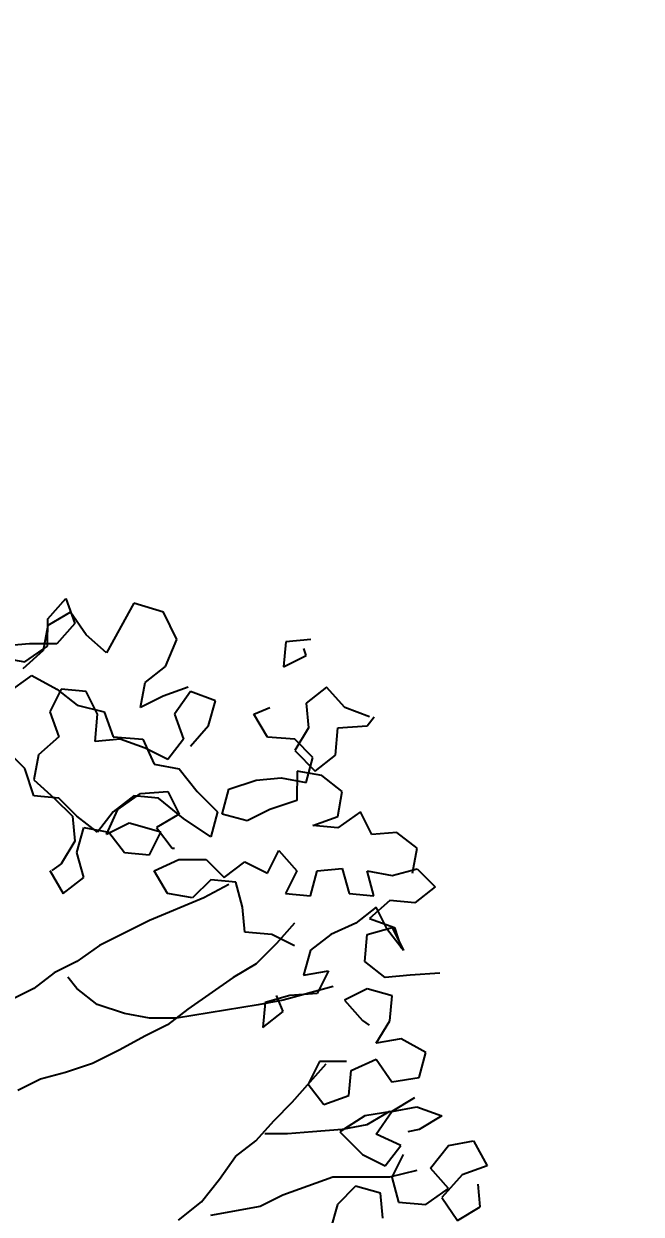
# Model space of a CAD drawing. Header units: millimetres. Extents: x 684983 to 685377, y 990360 to 990509.
# Drawn here: x 685041.387 to 685041.78, y 990418.24 to 990418.996 of the extents above; entities that cross this region are included whole.
import ezdxf

# ---------------------------------------------------------------- set-up
doc = ezdxf.new("R2010")
doc.units = ezdxf.units.MM
doc.layers.add('GRID LEVELS', color=7, linetype='Continuous', lineweight=13)
doc.layers.add('TEAK', color=7, linetype='Continuous')
doc.styles.get("Standard").update_dxf_attribs({"font": 'RomanS'})

# ---------------------------------------------------------------- blocks, each defined once
blk = doc.blocks.new('A$C25655A80')
at = {"color": 62}
for p, q in [((0.51983, 1.84715), (0.52753, 1.85579)), ((0.52753, 1.85579), (0.53137, 1.84521)), ((0.55637, 1.85384), (0.54481, 1.8327)), ((0.56886, 1.84999), (0.55637, 1.85384)), ((0.51982, 1.83561), (0.51983, 1.84715)), ((0.52945, 1.85002), (0.51983, 1.84426)), ((0.53617, 1.8404), (0.52945, 1.85002)), ((0.57462, 1.83844), (0.56886, 1.84999)), ((0.51983, 1.84426), (0.5179, 1.83369)), ((0.53137, 1.84521), (0.52367, 1.83657)), ((0.51213, 1.83658), (0.5006, 1.83563)), ((0.52367, 1.83657), (0.51213, 1.83658)), ((0.54481, 1.8327), (0.53617, 1.8404)), ((0.5698, 1.82691), (0.57462, 1.83844)), ((0.62076, 1.83744), (0.61979, 1.82687)), ((0.63134, 1.83839), (0.62076, 1.83744)), ((0.5179, 1.83369), (0.50924, 1.82601)), ((0.5102, 1.82889), (0.51982, 1.83561)), ((0.61979, 1.82687), (0.62941, 1.83167)), ((0.62941, 1.83167), (0.62845, 1.83455)), ((0.49963, 1.83082), (0.5102, 1.82889)), ((0.56114, 1.82019), (0.5698, 1.82691)), ((0.5025, 1.81544), (0.51308, 1.82312)), ((0.51308, 1.82312), (0.52365, 1.81734)), ((0.52557, 1.81734), (0.52076, 1.80773)), ((0.52365, 1.81734), (0.5323, 1.81061)), ((0.53615, 1.81637), (0.52557, 1.81734)), ((0.54094, 1.80675), (0.53615, 1.81637)), ((0.55921, 1.80962), (0.56114, 1.82019)), ((0.57941, 1.81825), (0.56883, 1.81442)), ((0.58037, 1.81633), (0.57363, 1.80672)), ((0.59094, 1.81247), (0.58037, 1.81633)), ((0.63805, 1.8182), (0.62939, 1.81148)), ((0.64573, 1.80954), (0.63805, 1.8182)), ((0.56883, 1.81442), (0.55921, 1.80962)), ((0.58804, 1.8019), (0.59094, 1.81247)), ((0.62939, 1.81148), (0.63034, 1.8009)), ((0.52076, 1.80773), (0.52459, 1.79715)), ((0.5323, 1.81061), (0.54383, 1.80771)), ((0.53997, 1.79522), (0.54094, 1.80675)), ((0.54383, 1.80771), (0.54766, 1.79713)), ((0.57363, 1.80672), (0.57746, 1.79614)), ((0.60727, 1.80669), (0.61401, 1.80957)), ((0.61303, 1.79707), (0.60727, 1.80669)), ((0.6563, 1.80569), (0.64573, 1.80954)), ((0.58035, 1.79326), (0.58804, 1.8019)), ((0.64284, 1.80089), (0.65533, 1.80184)), ((0.65533, 1.80184), (0.65822, 1.80568)), ((0.52459, 1.79715), (0.51593, 1.78947)), ((0.55055, 1.79617), (0.53997, 1.79522)), ((0.54766, 1.79713), (0.56016, 1.79616)), ((0.56112, 1.79231), (0.55055, 1.79617)), ((0.56016, 1.79616), (0.56496, 1.78558)), ((0.57746, 1.79614), (0.57073, 1.7875)), ((0.62457, 1.7961), (0.61303, 1.79707)), ((0.63034, 1.8009), (0.62456, 1.7913)), ((0.63225, 1.7884), (0.62457, 1.7961)), ((0.64187, 1.78936), (0.64284, 1.80089)), ((0.51016, 1.78371), (0.50248, 1.79141)), ((0.57073, 1.7875), (0.56112, 1.79231)), ((0.62456, 1.7913), (0.63321, 1.78264)), ((0.51593, 1.78947), (0.514, 1.7789)), ((0.62936, 1.77783), (0.63225, 1.7884)), ((0.63321, 1.78264), (0.64187, 1.78936)), ((0.514, 1.77217), (0.51016, 1.78371)), ((0.56496, 1.78558), (0.57553, 1.78365)), ((0.57553, 1.78365), (0.58321, 1.77403)), ((0.62552, 1.78264), (0.62551, 1.77015)), ((0.63609, 1.78071), (0.62552, 1.78264)), ((0.514, 1.7789), (0.52265, 1.7712)), ((0.59667, 1.77498), (0.60821, 1.77881)), ((0.60821, 1.77881), (0.61879, 1.77976)), ((0.61879, 1.77976), (0.62936, 1.77783)), ((0.64473, 1.77397), (0.63609, 1.78071)), ((0.52457, 1.7712), (0.514, 1.77217)), ((0.52265, 1.7712), (0.53033, 1.7635)), ((0.53225, 1.7635), (0.52457, 1.7712)), ((0.55629, 1.77213), (0.54764, 1.76541)), ((0.54956, 1.76637), (0.55918, 1.77309)), ((0.56687, 1.77116), (0.55629, 1.77213)), ((0.55918, 1.77309), (0.57071, 1.77404)), ((0.57743, 1.7625), (0.56687, 1.77116)), ((0.57071, 1.77404), (0.57551, 1.76442)), ((0.58321, 1.77403), (0.59186, 1.76537)), ((0.59378, 1.76441), (0.59667, 1.77498)), ((0.6428, 1.7634), (0.64473, 1.77397)), ((0.54474, 1.7558), (0.54956, 1.76637)), ((0.61397, 1.76631), (0.60435, 1.76151)), ((0.62551, 1.77015), (0.61397, 1.76631)), ((0.53033, 1.7635), (0.53128, 1.75293)), ((0.5409, 1.75676), (0.53225, 1.7635)), ((0.54764, 1.76541), (0.5409, 1.75676)), ((0.55436, 1.7606), (0.54474, 1.7558)), ((0.56781, 1.75674), (0.55436, 1.7606)), ((0.57551, 1.76442), (0.56589, 1.75866)), ((0.58896, 1.7548), (0.57743, 1.7625)), ((0.59186, 1.76537), (0.58896, 1.7548)), ((0.60435, 1.76151), (0.59378, 1.76441)), ((0.63222, 1.75957), (0.6428, 1.7634)), ((0.65242, 1.76531), (0.6428, 1.75859)), ((0.65722, 1.7557), (0.65242, 1.76531)), ((0.53224, 1.74812), (0.53513, 1.75869)), ((0.53513, 1.75869), (0.5457, 1.75676)), ((0.5457, 1.75676), (0.55243, 1.7481)), ((0.563, 1.74713), (0.56781, 1.75674)), ((0.56589, 1.75866), (0.57262, 1.75001)), ((0.6428, 1.75859), (0.63222, 1.75957)), ((0.66779, 1.75665), (0.65722, 1.7557)), ((0.67644, 1.74991), (0.66779, 1.75665)), ((0.53128, 1.75293), (0.52551, 1.74332)), ((0.53511, 1.73754), (0.53224, 1.74812)), ((0.55243, 1.7481), (0.563, 1.74713)), ((0.57262, 1.75001), (0.57358, 1.75001)), ((0.61298, 1.7394), (0.6178, 1.749)), ((0.6178, 1.749), (0.62548, 1.74035)), ((0.6745, 1.73934), (0.67644, 1.74991)), ((0.5207, 1.74044), (0.52646, 1.73082)), ((0.52551, 1.74332), (0.52166, 1.74044)), ((0.56492, 1.7404), (0.57549, 1.7452)), ((0.57068, 1.73078), (0.56492, 1.7404)), ((0.57549, 1.7452), (0.58703, 1.74519)), ((0.58703, 1.74519), (0.59471, 1.73749)), ((0.59471, 1.73749), (0.60337, 1.74421)), ((0.60337, 1.74421), (0.61298, 1.7394)), ((0.63413, 1.74034), (0.6447, 1.74129)), ((0.6447, 1.74129), (0.64758, 1.73071)), ((0.66585, 1.73839), (0.67643, 1.74126)), ((0.67643, 1.74126), (0.68411, 1.73356)), ((0.52646, 1.73082), (0.53511, 1.73754)), ((0.58895, 1.73653), (0.58125, 1.72885)), ((0.59952, 1.73556), (0.58895, 1.73653)), ((0.60239, 1.72499), (0.59952, 1.73556)), ((0.62548, 1.74035), (0.62066, 1.73074)), ((0.63124, 1.72977), (0.63413, 1.74034)), ((0.65528, 1.74032), (0.66585, 1.73839)), ((0.65815, 1.72974), (0.65528, 1.74032)), ((0.58125, 1.72885), (0.57068, 1.73078)), ((0.59663, 1.7346), (0.58605, 1.72885)), ((0.62066, 1.73074), (0.63124, 1.72977)), ((0.64758, 1.73071), (0.65815, 1.72974)), ((0.68411, 1.73356), (0.67545, 1.72684)), ((0.58605, 1.72885), (0.56297, 1.71925)), ((0.66488, 1.72781), (0.65622, 1.72013)), ((0.67545, 1.72684), (0.66488, 1.72781)), ((0.60334, 1.71441), (0.60239, 1.72499)), ((0.65911, 1.72493), (0.65045, 1.71821)), ((0.66391, 1.71532), (0.65911, 1.72493)), ((0.56297, 1.71925), (0.54182, 1.7087)), ((0.6245, 1.71824), (0.6168, 1.70959)), ((0.65045, 1.71821), (0.63987, 1.71342)), ((0.65525, 1.7134), (0.66583, 1.71628)), ((0.65622, 1.72013), (0.66679, 1.71628)), ((0.67063, 1.70666), (0.66391, 1.71532)), ((0.66583, 1.71628), (0.67063, 1.70666)), ((0.66679, 1.71628), (0.66967, 1.70762)), ((0.61488, 1.71344), (0.60334, 1.71441)), ((0.62449, 1.70862), (0.61488, 1.71344)), ((0.63987, 1.71342), (0.63122, 1.70669)), ((0.65428, 1.70187), (0.65525, 1.7134)), ((0.54182, 1.7087), (0.5322, 1.70198)), ((0.6168, 1.70959), (0.60814, 1.70095)), ((0.63122, 1.70669), (0.62832, 1.69612)), ((0.5322, 1.70198), (0.52258, 1.69718)), ((0.60814, 1.70095), (0.59852, 1.69519)), ((0.66293, 1.69513), (0.65428, 1.70187)), ((0.52258, 1.69718), (0.51392, 1.69046)), ((0.53219, 1.69044), (0.52835, 1.69525)), ((0.59852, 1.69519), (0.57928, 1.68175)), ((0.62832, 1.69612), (0.6389, 1.69804)), ((0.6389, 1.69804), (0.63408, 1.68843)), ((0.6735, 1.69608), (0.66293, 1.69513)), ((0.686, 1.69703), (0.6735, 1.69608)), ((0.51392, 1.69046), (0.5043, 1.68566)), ((0.54083, 1.68371), (0.53219, 1.69044)), ((0.64081, 1.6913), (0.61966, 1.68556)), ((0.65523, 1.69033), (0.64562, 1.68553)), ((0.6658, 1.68744), (0.65523, 1.69033)), ((0.61966, 1.68556), (0.60908, 1.68364)), ((0.62255, 1.68748), (0.61197, 1.6846)), ((0.61966, 1.68075), (0.61678, 1.68748)), ((0.63408, 1.68843), (0.62255, 1.68748)), ((0.64562, 1.68553), (0.6533, 1.67687)), ((0.66483, 1.67686), (0.6658, 1.68744)), ((0.55236, 1.67985), (0.54083, 1.68371)), ((0.57928, 1.68175), (0.57062, 1.67503)), ((0.60908, 1.68364), (0.57447, 1.67791)), ((0.61197, 1.6846), (0.611, 1.67403)), ((0.611, 1.67403), (0.61966, 1.68075)), ((0.56294, 1.67792), (0.55236, 1.67985)), ((0.57062, 1.67503), (0.56101, 1.67023)), ((0.57447, 1.67791), (0.56294, 1.67792)), ((0.6533, 1.67687), (0.65618, 1.67495)), ((0.65906, 1.66726), (0.66483, 1.67686)), ((0.56101, 1.67023), (0.55043, 1.66447)), ((0.66963, 1.66917), (0.65906, 1.66726)), ((0.6802, 1.66339), (0.66963, 1.66917)), ((0.55043, 1.66447), (0.53889, 1.65871)), ((0.64847, 1.65573), (0.65905, 1.66053)), ((0.65905, 1.66053), (0.66577, 1.65091)), ((0.67731, 1.65282), (0.6802, 1.66339)), ((0.52735, 1.65488), (0.51677, 1.65201)), ((0.53889, 1.65871), (0.52735, 1.65488)), ((0.63502, 1.65959), (0.6302, 1.64998)), ((0.63116, 1.65094), (0.6379, 1.65862)), ((0.64655, 1.65958), (0.63502, 1.65959)), ((0.6475, 1.64516), (0.64847, 1.65573)), ((0.51677, 1.65201), (0.50715, 1.64721)), ((0.62347, 1.64229), (0.63116, 1.65094)), ((0.6302, 1.64998), (0.63692, 1.64132)), ((0.66577, 1.65091), (0.67731, 1.65282)), ((0.63692, 1.64132), (0.6475, 1.64516)), ((0.61577, 1.63461), (0.62347, 1.64229)), ((0.67538, 1.64417), (0.66576, 1.63841)), ((0.66576, 1.63841), (0.67634, 1.64032)), ((0.67634, 1.64032), (0.68691, 1.63647)), ((0.60807, 1.62597), (0.61577, 1.63461)), ((0.65422, 1.6365), (0.64364, 1.62978)), ((0.66576, 1.63841), (0.65422, 1.6365)), ((0.6648, 1.63841), (0.65518, 1.63265)), ((0.65902, 1.6288), (0.66576, 1.63841)), ((0.68691, 1.63647), (0.67729, 1.63071)), ((0.63211, 1.62979), (0.62153, 1.62884)), ((0.6446, 1.63074), (0.63211, 1.62979)), ((0.64364, 1.62978), (0.65325, 1.62016)), ((0.65518, 1.63265), (0.6446, 1.63074)), ((0.67729, 1.63071), (0.67248, 1.62975)), ((0.59941, 1.61925), (0.60807, 1.62597)), ((0.62153, 1.62884), (0.61192, 1.62885)), ((0.66959, 1.62399), (0.65902, 1.6288)), ((0.68978, 1.62397), (0.70035, 1.62588)), ((0.70035, 1.62588), (0.70611, 1.6153)), ((0.65325, 1.62016), (0.66285, 1.61534)), ((0.66285, 1.61534), (0.66959, 1.62399)), ((0.67055, 1.62014), (0.66573, 1.61053)), ((0.68208, 1.61436), (0.68978, 1.62397)), ((0.59267, 1.60964), (0.59941, 1.61925)), ((0.68976, 1.6057), (0.68208, 1.61436)), ((0.70611, 1.6153), (0.69554, 1.61147)), ((0.58497, 1.60003), (0.59267, 1.60964)), ((0.64074, 1.61056), (0.61958, 1.60288)), ((0.66477, 1.61053), (0.64074, 1.61056)), ((0.67631, 1.61341), (0.66477, 1.61053)), ((0.66573, 1.61053), (0.66861, 1.59996)), ((0.69554, 1.61147), (0.68687, 1.60186)), ((0.65035, 1.6067), (0.64265, 1.59902)), ((0.66092, 1.60381), (0.65035, 1.6067)), ((0.68014, 1.59898), (0.68976, 1.6057)), ((0.70321, 1.598), (0.70226, 1.60762)), ((0.57535, 1.59235), (0.58497, 1.60003)), ((0.61958, 1.60288), (0.60997, 1.59809)), ((0.66187, 1.59323), (0.66092, 1.60381)), ((0.66861, 1.59996), (0.68014, 1.59898)), ((0.68687, 1.60186), (0.69359, 1.59224)), ((0.60997, 1.59809), (0.58881, 1.59426)), ((0.64265, 1.59902), (0.63976, 1.58845)), ((0.69359, 1.59224), (0.70321, 1.598))]:
    blk.add_line(p, q, dxfattribs=at)
blk = doc.blocks.new('TR')
blk.add_blockref('A$C25655A80', (0.01921, 0.01485, 1.34531))

msp = doc.modelspace()

# ---------------------------------------------------------------- block references
at = {"layer": 'TEAK', "xscale": 1.5, "yscale": 1.5, "zscale": 1.5}
msp.add_blockref('TR', (685040.594, 990415.825, 98.489), dxfattribs=at)

# ---------------------------------------------------------------- texts
at = {"layer": 'GRID LEVELS', "width": 0.5}
msp.add_text('98.495', height=0.8, rotation=45, dxfattribs=at).set_placement((685041.62998, 990417.15777, 98.49541))

doc.saveas('drawing.dxf')
